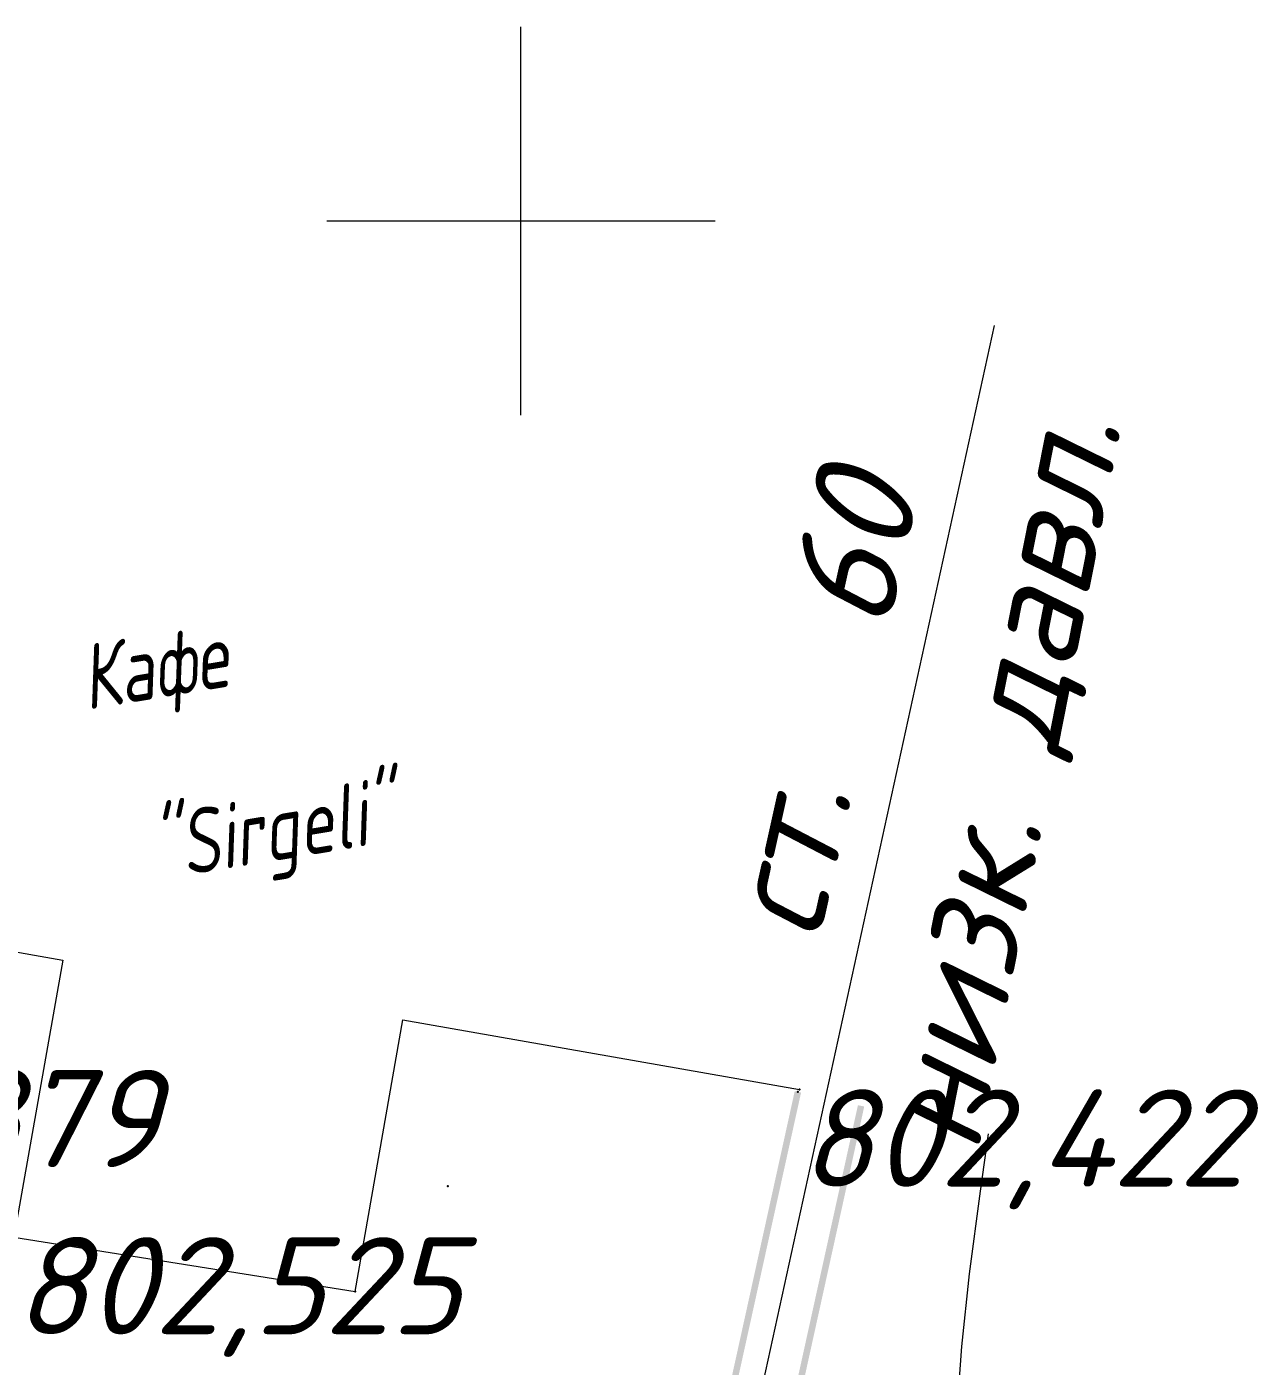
# Model space of a CAD drawing. Header units: metres. Extents: x 629572 to 645168, y 4785785 to 4790166.
# Drawn here: x 635192.36 to 635211.41, y 4788182.31 to 4788203 of the extents above; entities that cross this region are included whole.
import ezdxf

# ---------------------------------------------------------------- set-up
doc = ezdxf.new("R2010")
doc.units = ezdxf.units.M
doc.linetypes.add('Сплошная', pattern=[0])
doc.layers.get('0').update_dxf_attribs({"linetype": 'CONTINUOUS'})
for name, color, linetype in [('Газопровод наземн.', 7, 'CONTINUOUS'), ('Газопровод подземный', 7, 'CONTINUOUS'), ('Горизонтали', 7, 'CONTINUOUS'), ('Здания и строения', 7, 'CONTINUOUS'), ('Нурсултан', 7, 'CONTINUOUS'), ('Ограды каменные и жб (H более 1м) - по краю', 7, 'CONTINUOUS'), ('Сетка координатная', 7, 'CONTINUOUS')]:
    doc.layers.add(name, color=color, linetype=linetype)
doc.styles.add('ISOCPEUR', font='isocpeui.ttf')
doc.styles.get("Standard").update_dxf_attribs({"font": 'isocpeui.ttf'})
doc.linetypes.add('GAZ_NIZ_DAV', pattern='A,10,-1.8,["S",Standard,S=1.8,R=90,X=0,Y=-0.594],0', length=11.8)

# ---------------------------------------------------------------- blocks, each defined once
blk = doc.blocks.new('Крест')
at = {"color": 0, "linetype": 'Continuous', "lineweight": 0, "flags": 128}
for points in [[(0, -1), (0, 1)], [(-1, 0), (1, 0)]]:
    blk.add_lwpolyline(points, dxfattribs=at)

msp = doc.modelspace()

# ---------------------------------------------------------------- hatches: boundary and pattern name
at = {"layer": 'Ограды каменные и жб (H более 1м) - по краю'}
msp.add_hatch(color=7, dxfattribs=at).paths.add_polyline_path([(635203.774, 4788184.492), (635203.159, 4788181.703), (635202.506, 4788178.746), (635202.555, 4788178.735), (635202.544, 4788178.686), (635203.521, 4788178.471), (635203.57, 4788178.46), (635203.58, 4788178.509), (635204.233, 4788181.466), (635204.848, 4788184.255), (635205.303, 4788186.321), (635205.206, 4788186.342), (635204.75, 4788184.277), (635204.135, 4788181.488), (635203.493, 4788178.579), (635202.615, 4788178.773), (635203.256, 4788181.682), (635203.871, 4788184.471), (635204.327, 4788186.536), (635204.229, 4788186.558)])

# ---------------------------------------------------------------- linework, layer by layer
at = {"layer": 'Газопровод наземн.', "color": 50, "linetype": 'GAZ_NIZ_DAV', "lineweight": 13, "flags": 128}
msp.add_lwpolyline([(635199.374, 4788167.924), (635200.756, 4788168.397), (635207.315, 4788198.386)], dxfattribs=at)
msp.add_lwpolyline([(635199.374, 4788167.924), (635200.756, 4788168.397), (635207.315, 4788198.386)], dxfattribs=at)
at = {"layer": 'Горизонтали', "color": 34, "linetype": 'Сплошная', "lineweight": 0, "true_color": 0xa55200, "elevation": 802.5, "flags": 128}
msp.add_lwpolyline([(635207.218, 4788185.897), (635207.092, 4788185.012), (635206.922, 4788183.737), (635206.805, 4788182.612), (635206.731, 4788181.551), (635206.704, 4788180.567), (635206.717, 4788179.5), (635206.724, 4788178.105), (635206.698, 4788177.591), (635206.649, 4788177.133), (635206.572, 4788176.702), (635206.469, 4788176.309), (635206.336, 4788175.948), (635206.174, 4788175.616), (635205.936, 4788175.246), (635205.638, 4788174.885), (635205.284, 4788174.533), (635204.873, 4788174.192), (635204.404, 4788173.862), (635203.887, 4788173.551), (635203.333, 4788173.266), (635202.778, 4788173.024), (635202.361, 4788172.88), (635202.059, 4788172.82), (635201.953, 4788172.821), (635201.875, 4788172.843), (635201.824, 4788172.884), (635201.793, 4788172.95), (635201.765, 4788173.042)], dxfattribs=at)
at = {"layer": 'Здания и строения', "color": 8, "linetype": 'Сплошная', "lineweight": 0, "flags": 128}
msp.add_lwpolyline([(635188.925, 4788189.285), (635192.919, 4788188.583), (635192.167, 4788184.303), (635197.44, 4788183.464), (635198.177, 4788187.659), (635204.304, 4788186.583)], dxfattribs=at)
at = {"layer": 'Нурсултан', "color": 7}
for p in [(635204.278, 4788186.547, 15.774), (635204.304, 4788186.583, 15.745), (635198.871, 4788185.09, 15.661), (635197.44, 4788183.464, 15.734)]:
    msp.add_point(p, dxfattribs=at)

# ---------------------------------------------------------------- block references
at = {"layer": 'Сетка координатная', "color": 136, "linetype": 'Continuous', "true_color": 0x008080, "xscale": 3, "yscale": 3}
msp.add_blockref('Крест', (635200, 4788200), dxfattribs=at)

# ---------------------------------------------------------------- texts
at = {"layer": 'Газопровод подземный', "color": 2, "style": 'ISOCPEUR'}
for s, height, rotation, p in [('низк. давл.', 1.61454, 78.8402, (635207.058, 4788185.571)), (' 60', 1.6145, 77.4651, (635205.447, 4788192.618)), ('ст.', 1.6145, 77.4651, (635204.607, 4788188.837))]:
    msp.add_text(s, height=height, rotation=rotation, dxfattribs=at).set_placement(p)
at = {"layer": 'Здания и строения', "color": 0, "style": 'ISOCPEUR', "width": 0.75}
for s, p in [('Кафе', (635193.285, 4788192.447)), ('"Sirgeli"', (635194.384, 4788189.817))]:
    msp.add_text(s, height=1, rotation=9.3693, dxfattribs=at).set_placement(p)
at = {"layer": 'Нурсултан', "color": 251, "char_height": 1.5, "attachment_point": 1, "style": 'ISOCPEUR'}
for s, insert in [('802,379', (635187.494, 4788186.886, 15.702)), ('802,422', (635204.304, 4788186.583, 15.745)), ('802,525', (635192.167, 4788184.303, 15.848))]:
    msp.add_mtext(s, dxfattribs=dict(at, insert=insert))

doc.saveas('drawing.dxf')
